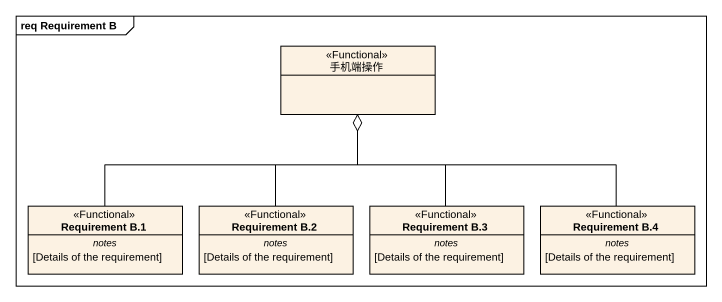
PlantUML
@startuml
mainframe req Requirement B
hide circle
hide empty members
class 手机端操作 <<Functional>>
class "Requirement B.1" as Requirement_B_1 <<Functional>> {
  -- notes --
  [Details of the requirement]
}
class "Requirement B.2" as Requirement_B_2 <<Functional>> {
  -- notes --
  [Details of the requirement]
}
class "Requirement B.3" as Requirement_B_3 <<Functional>> {
  -- notes --
  [Details of the requirement]
}
class "Requirement B.4" as Requirement_B_4 <<Functional>> {
  -- notes --
  [Details of the requirement]
}
Requirement_B_1 -up-o 手机端操作
Requirement_B_2 -up-o 手机端操作
Requirement_B_3 -up-o 手机端操作
Requirement_B_4 -up-o 手机端操作
@enduml
